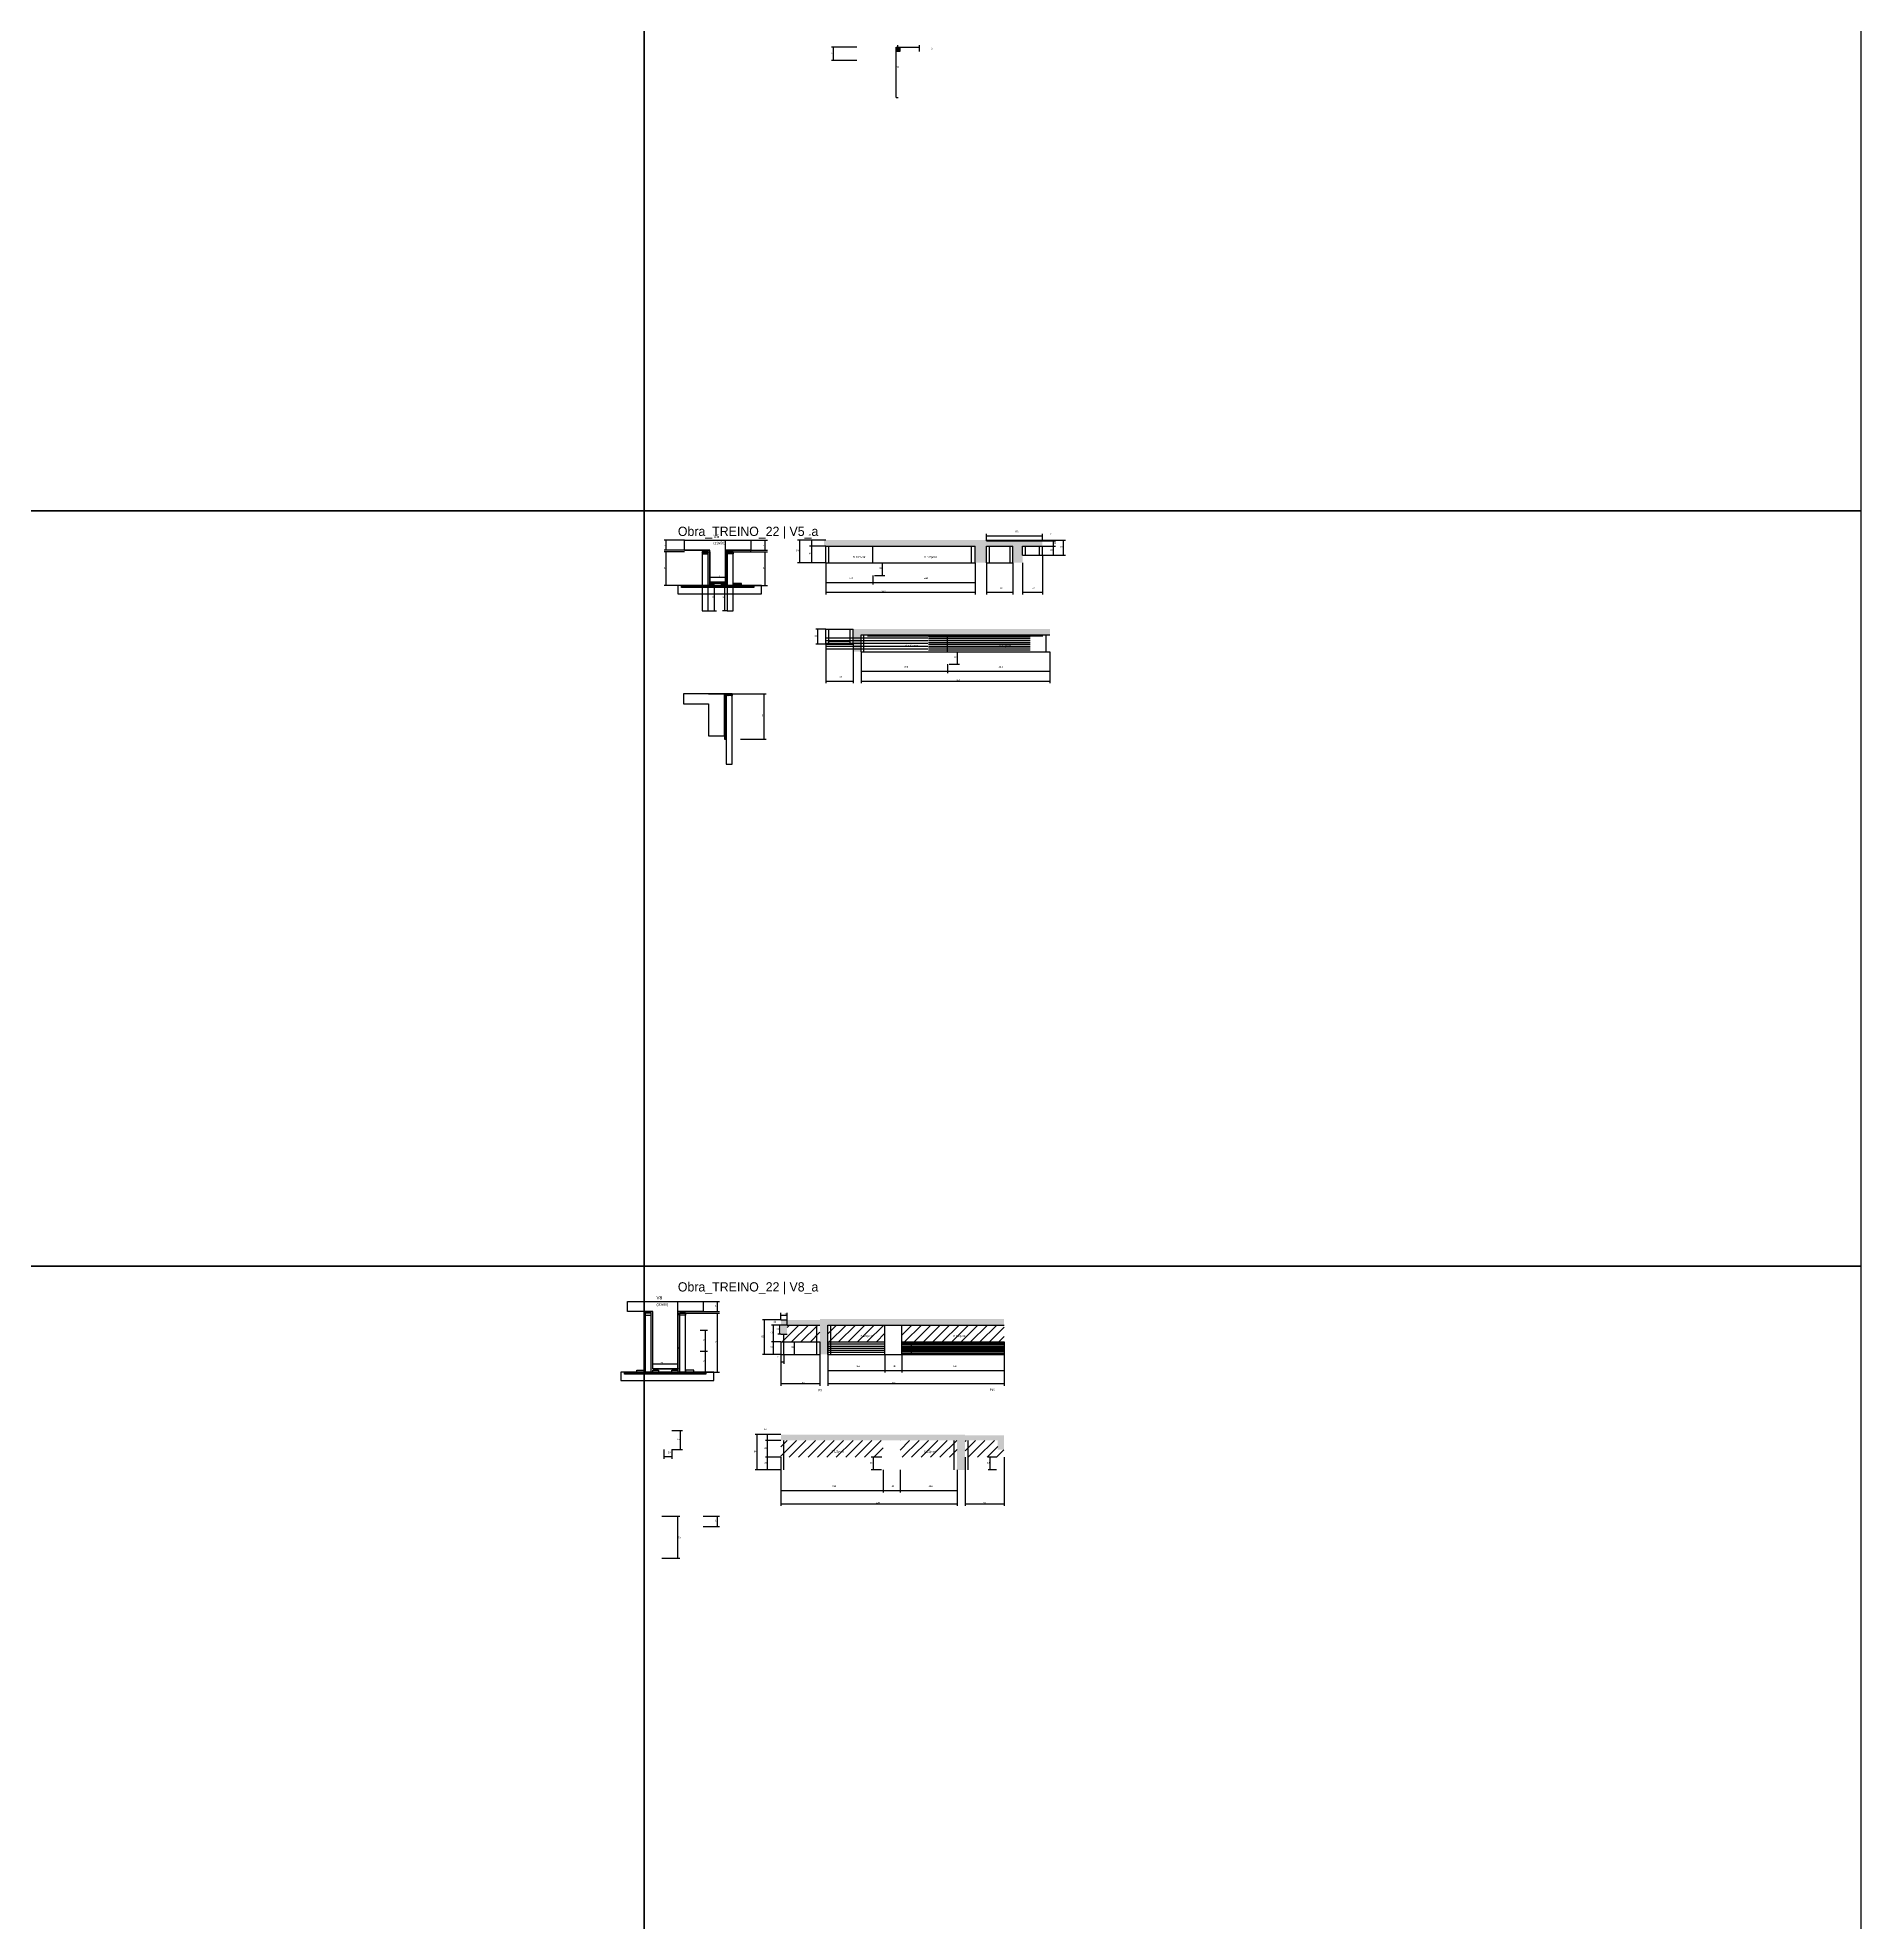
# Model space of a CAD drawing. Header units: metres. Extents: x -41 to 34840, y -36000 to 1848.
# Drawn here: x 30455 to 34800, y -26763 to -22273 of the extents above; entities that cross this region are included whole.
import ezdxf

# ---------------------------------------------------------------- set-up
doc = ezdxf.new("R2010")
doc.units = ezdxf.units.M
for name, color, linetype in [('barrote', 126, 'Continuous'), ('CELL_BORDER', 8, 'Continuous'), ('CONCRETO', 251, 'Continuous'), ('COTA', 4, 'Continuous'), ('Cota Seção (2x)', 4, 'Continuous'), ('Hachura', 253, 'Continuous'), ('LABEL_ID', 3, 'Continuous'), ('Madeira', 126, 'Continuous'), ('NOMENCLATURA', 7, 'Continuous'), ('Painéis', 200, 'Continuous'), ('SARR_2.2x7', 40, 'Continuous'), ('SCO-___-LAJ', 4, 'Continuous'), ('Texto Seção', 7, 'Continuous')]:
    doc.layers.add(name, color=color, linetype=linetype)

msp = doc.modelspace()

# ---------------------------------------------------------------- hatches: boundary and pattern name
at = {"layer": 'COTA'}
h = msp.add_hatch(dxfattribs=at)
h.set_pattern_fill('AR-CONC', scale=0.03)
h.paths.add_polyline_path([(32328.5, -23470), (32328.5, -23484), (32688.5, -23484), (32688.5, -23524), (32715.5, -23524), (32715.5, -23484), (32778.5, -23484), (32778.5, -23524), (32801.5, -23524), (32801.5, -23484), (32848.5, -23484), (32848.5, -23472), (32715.5, -23472), (32715.5, -23470)])
h = msp.add_hatch(dxfattribs=at)
h.set_pattern_fill('AR-CONC', scale=0.03)
h.paths.add_polyline_path([(32416.5, -23695.8), (32866.5, -23695.8), (32866.5, -23681.8), (32397.5, -23681.8), (32397.5, -23717.8), (32397.5, -23735.8), (32416.5, -23735.8)])
h = msp.add_hatch(dxfattribs=at)
h.set_pattern_fill('AR-CONC', scale=0.03)
h.paths.add_polyline_path([(32337.4, -25339.9), (32757.4, -25339.9), (32757.4, -25325.9), (32318.4, -25325.9), (32318.4, -25327.9), (32225.4, -25327.9), (32225.4, -25361.9), (32240.4, -25361.9), (32240.4, -25339.9), (32318.4, -25339.9), (32318.4, -25409.9), (32337.4, -25409.9)])
h = msp.add_hatch(dxfattribs=at)
h.set_pattern_fill('AR-CONC', scale=0.03)
h.paths.add_polyline_path([(32664.4, -25615), (32742.4, -25615), (32742.4, -25637), (32757.4, -25637), (32757.4, -25603), (32664.4, -25603), (32664.4, -25601), (32225.4, -25601), (32225.4, -25615), (32645.4, -25615), (32645.4, -25685), (32664.4, -25685)])
at = {"layer": 'Hachura'}
h = msp.add_hatch(color=8, dxfattribs=at)
h.dxf.hatch_style = 1
h.paths.add_polyline_path([(32500.3, -22295.5), (32504.3, -22295.5), (32504.3, -22295.5), (32504.3, -22305.5), (32504.3, -22305.5), (32500.3, -22305.5), (32500.3, -22305.5), (32500.3, -22295.5)])
h = msp.add_hatch(dxfattribs=at)
h.set_pattern_fill('ANSI31', scale=0.5)
h.paths.add_polyline_path([(32504.3, -22295.5), (32508.7, -22295.5), (32508.7, -22295.5), (32508.7, -22305.5), (32508.7, -22305.5), (32504.3, -22305.5), (32504.3, -22305.5), (32504.3, -22295.5)])
h = msp.add_hatch(dxfattribs=at)
h.set_pattern_fill('ANSI31', scale=0.5)
h.paths.add_polyline_path([(32037.8, -23498), (32037.8, -23502.4), (32037.8, -23502.4), (32051.8, -23502.4), (32051.8, -23502.4), (32051.8, -23498), (32051.8, -23498), (32037.8, -23498)])
h = msp.add_hatch(color=8, dxfattribs=at)
h.dxf.hatch_style = 1
h.paths.add_polyline_path([(32051.8, -23498), (32055.8, -23498), (32055.8, -23498), (32055.8, -23578), (32055.8, -23578), (32051.8, -23578), (32051.8, -23578), (32051.8, -23498)])
h = msp.add_hatch(color=8, dxfattribs=at)
h.dxf.hatch_style = 1
h.paths.add_polyline_path([(32153.8, -23498), (32153.8, -23494), (32153.8, -23494), (32093.8, -23494), (32093.8, -23494), (32093.8, -23498), (32093.8, -23498), (32153.8, -23498)])
h = msp.add_hatch(color=8, dxfattribs=at)
h.dxf.hatch_style = 1
h.paths.add_polyline_path([(32097.8, -23498), (32093.8, -23498), (32093.8, -23498), (32093.8, -23578), (32093.8, -23578), (32097.8, -23578), (32097.8, -23578), (32097.8, -23498)])
h = msp.add_hatch(dxfattribs=at)
h.set_pattern_fill('ANSI31', scale=0.5)
h.paths.add_polyline_path([(32111.8, -23498), (32111.8, -23502.4), (32111.8, -23502.4), (32097.8, -23502.4), (32097.8, -23502.4), (32097.8, -23498), (32097.8, -23498), (32111.8, -23498)])
h = msp.add_hatch(color=8, dxfattribs=at)
h.dxf.hatch_style = 1
h.paths.add_polyline_path([(32055.8, -23573.6), (32055.8, -23570), (32055.8, -23570), (32093.8, -23570), (32093.8, -23570), (32093.8, -23573.6), (32093.8, -23573.6), (32055.8, -23573.6)])
h = msp.add_hatch(dxfattribs=at)
h.set_pattern_fill('ANSI31', scale=0.5)
h.paths.add_polyline_path([(32055.8, -23578), (32055.8, -23573.6), (32055.8, -23573.6), (32065.8, -23573.6), (32065.8, -23573.6), (32065.8, -23578), (32065.8, -23578), (32055.8, -23578)])
h = msp.add_hatch(dxfattribs=at)
h.set_pattern_fill('ANSI31', scale=0.5)
h.paths.add_polyline_path([(32083.8, -23578), (32083.8, -23573.6), (32083.8, -23573.6), (32093.8, -23573.6), (32093.8, -23573.6), (32093.8, -23578), (32093.8, -23578), (32083.8, -23578)])
h = msp.add_hatch(dxfattribs=at)
h.set_pattern_fill('ANSI31', scale=0.5)
h.paths.add_polyline_path([(32131.8, -23578), (32131.8, -23573.6), (32131.8, -23573.6), (32111.8, -23573.6), (32111.8, -23573.6), (32111.8, -23578), (32111.8, -23578), (32131.8, -23578)])
h = msp.add_hatch(color=8, dxfattribs=at)
h.dxf.hatch_style = 1
h.paths.add_polyline_path([(32095.1, -23836), (32091.1, -23836), (32091.1, -23836), (32091.1, -23944), (32091.1, -23944), (32095.1, -23944), (32095.1, -23944), (32095.1, -23836)])
h = msp.add_hatch(dxfattribs=at)
h.set_pattern_fill('ANSI31', scale=0.5)
h.paths.add_polyline_path([(32109.1, -23836), (32109.1, -23840.4), (32109.1, -23840.4), (32095.1, -23840.4), (32095.1, -23840.4), (32095.1, -23836), (32095.1, -23836), (32109.1, -23836)])
h = msp.add_hatch(dxfattribs=at)
h.set_pattern_fill('ANSI31', scale=5)
h.paths.add_polyline_path([(32318.4, -25379.9), (32318.4, -25339.9), (32240.4, -25339.9), (32240.4, -25361.9), (32225.4, -25361.9), (32225.4, -25379.9)])
h = msp.add_hatch(dxfattribs=at)
h.set_pattern_fill('ANSI31', scale=5)
h.paths.add_polyline_path([(32473.4, -25379.9), (32473.4, -25339.9), (32337.4, -25339.9), (32337.4, -25379.9)])
h = msp.add_hatch(dxfattribs=at)
h.set_pattern_fill('ANSI31', scale=5)
h.paths.add_polyline_path([(32757.4, -25379.9), (32757.4, -25339.9), (32513.4, -25339.9), (32513.4, -25379.9)])
h = msp.add_hatch(dxfattribs=at)
h.set_pattern_fill('ANSI31', scale=5)
h.paths.add_polyline_path([(32225.4, -25615), (32225.4, -25655), (32469.4, -25655), (32469.4, -25615)])
h = msp.add_hatch(dxfattribs=at)
h.set_pattern_fill('ANSI31', scale=5)
h.paths.add_polyline_path([(32509.4, -25615), (32509.4, -25655), (32645.4, -25655), (32645.4, -25615)])
h = msp.add_hatch(dxfattribs=at)
h.set_pattern_fill('ANSI31', scale=5)
h.paths.add_polyline_path([(32757.4, -25655), (32757.4, -25637), (32742.4, -25637), (32742.4, -25615), (32664.4, -25615), (32664.4, -25655)])

# ---------------------------------------------------------------- linework, layer by layer
at = {"layer": 'barrote'}
msp.add_lwpolyline([(31980, -23598), (32179.6, -23598), (32179.6, -23578), (31980, -23578)], close=True, dxfattribs=at)
at = {"layer": 'CELL_BORDER'}
for points in [[(29000, -23400), (31900, -23400), (31900, -21600), (29000, -21600)], [(31900, -23400), (34800, -23400), (34800, -21600), (31900, -21600)], [(29000, -25200), (31900, -25200), (31900, -23400), (29000, -23400)], [(31900, -25200), (34800, -25200), (34800, -23400), (31900, -23400)], [(29000, -27000), (31900, -27000), (31900, -25200), (29000, -25200)], [(31900, -27000), (34800, -27000), (34800, -25200), (31900, -25200)]]:
    msp.add_lwpolyline(points, close=True, dxfattribs=at)
at = {"layer": 'CONCRETO'}
for points in [[(32093.8, -23494), (32093.8, -23504), (32093.8, -23570), (32055.8, -23570), (32055.8, -23494), (31995.8, -23494), (31995.8, -23470), (32093.8, -23470), (32153.8, -23470), (32153.8, -23494)], [(32091.1, -23856), (32091.1, -23836), (31993.1, -23836), (31993.1, -23860), (32053.1, -23860), (32053.1, -23936), (32091.1, -23936), (32091.1, -23856)], [(31980, -25308), (31980, -25318), (31980, -25444), (31920, -25444), (31920, -25308), (31860, -25308), (31860, -25284), (31980, -25284), (32040, -25284), (32040, -25308)]]:
    msp.add_lwpolyline(points, close=True, dxfattribs=at)
at = {"layer": 'COTA'}
for p, q in [((32406.7, -22295.5), (32346, -22295.5)), ((32351, -22327.5), (32351, -22295.5)), ((32504.3, -22295.5), (32504.3, -22290.5)), ((32504.3, -22295.5), (32555.9, -22295.5)), ((32555.9, -22305.5), (32555.9, -22290.5)), ((32406.7, -22327.5), (32346, -22327.5)), ((31995.8, -23470), (31947.5, -23470)), ((31952.5, -23494), (31952.5, -23470)), ((32153.8, -23470), (32193.3, -23470)), ((32188.3, -23494), (32188.3, -23470)), ((32332.5, -23470), (32265.3, -23470)), ((32270.3, -23524), (32270.3, -23470)), ((32332.5, -23470), (32294, -23470)), ((32299, -23484), (32299, -23470)), ((32715.5, -23470), (32715.5, -23454.8)), ((32715.5, -23459.8), (32848.5, -23459.8)), ((32848.5, -23470), (32848.5, -23454.8)), ((32848.5, -23470), (32880, -23470)), ((32848.5, -23470), (32903.8, -23470)), ((32848.5, -23472), (32880, -23472)), ((32848.5, -23472), (32880, -23472)), ((32875, -23472), (32875, -23470)), ((32875, -23484), (32875, -23472)), ((32898.8, -23506), (32898.8, -23470)), ((31995.8, -23494), (31947.5, -23494)), ((31995.8, -23498), (31947.5, -23498)), ((31952.5, -23578), (31952.5, -23498)), ((32111.8, -23498), (32193.3, -23498)), ((32153.8, -23494), (32193.3, -23494)), ((32188.3, -23578), (32188.3, -23498)), ((32332.5, -23524), (32265.3, -23524)), ((32332.5, -23484), (32294, -23484)), ((32332.5, -23484), (32294, -23484)), ((32332.5, -23524), (32294, -23524)), ((32299, -23524), (32299, -23484)), ((32332.5, -23524), (32332.5, -23575.5)), ((32332.5, -23524), (32332.5, -23599.2)), ((32448, -23524), (32473, -23524)), ((32468, -23554), (32468, -23524)), ((32688.5, -23524), (32688.5, -23575.5)), ((32688.5, -23524), (32688.5, -23599.2)), ((32715.5, -23524), (32715.5, -23599.2)), ((32778.5, -23524), (32778.5, -23599.2)), ((32801.5, -23524), (32801.5, -23599.2)), ((32848.5, -23484), (32880, -23484)), ((32848.5, -23484), (32880, -23484)), ((32848.5, -23506), (32848.5, -23599.2)), ((32848.5, -23506), (32880, -23506)), ((32848.5, -23506), (32903.8, -23506)), ((32875, -23506), (32875, -23484)), ((32332.5, -23570.5), (32444.5, -23570.5)), ((32444.5, -23554), (32444.5, -23575.5)), ((32444.5, -23554), (32444.5, -23575.5)), ((32444.5, -23570.5), (32688.5, -23570.5)), ((32448.8, -23554), (32473, -23554)), ((32017.8, -23578), (31947.5, -23578)), ((32051.8, -23578), (32072.2, -23578)), ((32067.2, -23638), (32067.2, -23578)), ((32097.8, -23578), (32086.7, -23578)), ((32091.7, -23638), (32091.7, -23578)), ((32131.8, -23578), (32193.3, -23578)), ((32332.5, -23594.2), (32688.5, -23594.2)), ((32715.5, -23594.2), (32778.5, -23594.2)), ((32801.5, -23594.2), (32848.5, -23594.2)), ((32051.8, -23638), (32072.2, -23638)), ((32097.8, -23638), (32086.7, -23638)), ((32332.5, -23681.8), (32308.8, -23681.8)), ((32313.8, -23717.8), (32313.8, -23681.8)), ((32332.5, -23717.8), (32308.8, -23717.8)), ((32332.5, -23717.8), (32332.5, -23811)), ((32397.5, -23717.8), (32397.5, -23811)), ((32416.5, -23735.8), (32416.5, -23787.2)), ((32416.5, -23735.8), (32416.5, -23811)), ((32626, -23735.8), (32651, -23735.8)), ((32646, -23765.8), (32646, -23735.8)), ((32866.5, -23735.8), (32866.5, -23787.2)), ((32866.5, -23735.8), (32866.5, -23811)), ((32416.5, -23782.2), (32622.5, -23782.2)), ((32622.5, -23765.8), (32622.5, -23787.2)), ((32622.5, -23765.8), (32622.5, -23787.2)), ((32622.5, -23782.2), (32866.5, -23782.2)), ((32626.8, -23765.8), (32651, -23765.8)), ((32109.1, -23836), (32190.5, -23836)), ((32185.5, -23944), (32185.5, -23836)), ((32332.5, -23806), (32397.5, -23806)), ((32416.5, -23806), (32866.5, -23806)), ((32129.1, -23944), (32190.5, -23944)), ((31998, -25312), (32079.5, -25312)), ((32040, -25284), (32079.5, -25284)), ((32040, -25308), (32079.5, -25308)), ((32074.5, -25308), (32074.5, -25284)), ((32074.5, -25452), (32074.5, -25312)), ((32225.4, -25327.9), (32225.4, -25311.2)), ((32225.4, -25316.2), (32240.4, -25316.2)), ((32225.4, -25327.9), (32225.4, -25322.9)), ((32240.4, -25339.9), (32240.4, -25311.2)), ((32240.4, -25339.9), (32240.4, -25322.9)), ((32033, -25352.1), (32050.6, -25352.1)), ((32045.6, -25402), (32045.6, -25352.1)), ((32225.4, -25327.9), (32181.8, -25327.9)), ((32186.8, -25409.9), (32186.8, -25327.9)), ((32240.4, -25339.9), (32203, -25339.9)), ((32208, -25379.9), (32208, -25339.9)), ((32240.4, -25339.9), (32218.2, -25339.9)), ((32225.4, -25361.9), (32218.2, -25361.9)), ((32223.2, -25361.9), (32223.2, -25339.9)), ((32225.4, -25327.9), (32240.4, -25327.9)), ((32033, -25402), (32050.6, -25402)), ((32033, -25402.1), (32050.6, -25402.1)), ((32045.6, -25452), (32045.6, -25402.1)), ((32225.4, -25409.9), (32181.8, -25409.9)), ((32225.3, -25379.9), (32203, -25379.9)), ((32225.3, -25379.9), (32203, -25379.9)), ((32225.4, -25409.9), (32203, -25409.9)), ((32208, -25409.9), (32208, -25379.9)), ((32225.4, -25379.9), (32225.4, -25484.5)), ((32225.4, -25409.9), (32225.4, -25432.4)), ((32232.4, -25409.9), (32232.4, -25432.4)), ((32243.9, -25379.9), (32263.3, -25379.9)), ((32243.9, -25409.9), (32263.3, -25409.9)), ((32258.3, -25409.9), (32258.3, -25379.9)), ((32318.4, -25379.9), (32318.4, -25484.5)), ((32337.4, -25379.9), (32337.4, -25484.5)), ((32337.4, -25379.9), (32337.4, -25452.9)), ((32473.4, -25409.9), (32473.4, -25452.9)), ((32473.4, -25409.9), (32473.4, -25452.9)), ((32513.4, -25409.9), (32513.4, -25452.9)), ((32513.4, -25409.9), (32513.4, -25452.9)), ((32516.9, -25379.9), (32541.8, -25379.9)), ((32517.6, -25409.9), (32541.8, -25409.9)), ((32536.8, -25409.9), (32536.8, -25379.9)), ((32757.4, -25379.9), (32757.4, -25484.5)), ((32757.4, -25409.9), (32757.4, -25452.9)), ((32018, -25452), (32079.5, -25452)), ((32033, -25452), (32050.6, -25452)), ((32225.4, -25427.4), (32232.4, -25427.4)), ((32337.4, -25447.9), (32473.4, -25447.9)), ((32473.4, -25447.9), (32513.4, -25447.9)), ((32513.4, -25447.9), (32757.4, -25447.9)), ((32225.4, -25479.5), (32318.4, -25479.5)), ((32337.4, -25479.5), (32757.4, -25479.5)), ((31965.6, -25591.2), (31991.4, -25591.2)), ((31986.4, -25636.2), (31986.4, -25591.2)), ((31946.6, -25636.2), (31946.6, -25658.3)), ((31965.6, -25636.2), (31991.4, -25636.2)), ((31965.6, -25636.2), (31965.6, -25658.3)), ((32225.4, -25601), (32164, -25601)), ((32169, -25685), (32169, -25601)), ((32225.4, -25601), (32188.8, -25601)), ((32225.4, -25615), (32188.8, -25615)), ((32225.4, -25615), (32188.8, -25615)), ((32193.8, -25615), (32193.8, -25601)), ((32193.8, -25655), (32193.8, -25615)), ((31946.6, -25653.3), (31965.6, -25653.3)), ((32225.4, -25655), (32188.8, -25655)), ((32225.4, -25655), (32188.8, -25655)), ((32193.8, -25685), (32193.8, -25655)), ((32225.4, -25655), (32225.4, -25770.6)), ((32465.9, -25655), (32440.9, -25655)), ((32445.9, -25685), (32445.9, -25655)), ((32664.4, -25655), (32664.4, -25770.6)), ((32738.9, -25655), (32719.4, -25655)), ((32724.4, -25685), (32724.4, -25655)), ((32757.4, -25655), (32757.4, -25770.6)), ((32225.4, -25685), (32164, -25685)), ((32225.4, -25685), (32188.8, -25685)), ((32225.4, -25685), (32225.4, -25739)), ((32465.2, -25685), (32440.9, -25685)), ((32469.4, -25685), (32469.4, -25739)), ((32469.4, -25685), (32469.4, -25739)), ((32509.4, -25685), (32509.4, -25739)), ((32509.4, -25685), (32509.4, -25739)), ((32645.4, -25685), (32645.4, -25770.6)), ((32645.4, -25685), (32645.4, -25739)), ((32738.9, -25685), (32719.4, -25685)), ((32225.4, -25734), (32469.4, -25734)), ((32225.4, -25765.6), (32645.4, -25765.6)), ((32469.4, -25734), (32509.4, -25734)), ((32509.4, -25734), (32645.4, -25734)), ((32664.4, -25765.6), (32757.4, -25765.6)), ((32040, -25795.6), (32079.5, -25795.6)), ((32074.5, -25819.6), (32074.5, -25795.6)), ((32040, -25819.6), (32079.5, -25819.6))]:
    msp.add_line(p, q, dxfattribs=at)
at = {"layer": 'Cota Seção (2x)'}
for p, q in [((32500.3, -22415.5), (32500.3, -22295.5)), ((32500.3, -22295.5), (32505.3, -22295.5)), ((32500.3, -22415.5), (32505.3, -22415.5)), ((32055.8, -23470), (32098.8, -23470)), ((32093.8, -23570), (32093.8, -23470)), ((32055.8, -23570), (32055.8, -23553.2)), ((32055.8, -23558.2), (32093.8, -23558.2)), ((32055.8, -23570), (32098.8, -23570)), ((32093.8, -23570), (32093.8, -23553.2)), ((32053.1, -23836), (32096.1, -23836)), ((32091.1, -23936), (32091.1, -23836)), ((32053.1, -23936), (32096.1, -23936)), ((31920, -25284), (31985, -25284)), ((31980, -25444), (31980, -25284)), ((31920, -25444), (31920, -25427.2)), ((31920, -25432.2), (31980, -25432.2)), ((31920, -25444), (31985, -25444)), ((31980, -25444), (31980, -25427.2)), ((31942, -25795.6), (31985, -25795.6)), ((31980, -25895.6), (31980, -25795.6)), ((31942, -25895.6), (31985, -25895.6))]:
    msp.add_line(p, q, dxfattribs=at)
at = {"layer": 'Madeira'}
for points in [[(32504.3, -22295.5), (32508.7, -22295.5), (32508.7, -22305.5), (32504.3, -22305.5)], [(32037.8, -23498), (32037.8, -23502.4), (32051.8, -23502.4), (32051.8, -23498)], [(32037.8, -23638), (32051.8, -23638), (32051.8, -23498), (32037.8, -23498)], [(32111.8, -23498), (32111.8, -23502.4), (32097.8, -23502.4), (32097.8, -23498)], [(32111.8, -23498), (32097.8, -23498), (32097.8, -23638), (32111.8, -23638)], [(31980, -23598), (32179.6, -23598), (32179.6, -23578), (31980, -23578)], [(32055.8, -23578), (32055.8, -23573.6), (32065.8, -23573.6), (32065.8, -23578)], [(32083.8, -23578), (32083.8, -23573.6), (32093.8, -23573.6), (32093.8, -23578)], [(32131.8, -23578), (32131.8, -23573.6), (32111.8, -23573.6), (32111.8, -23578)], [(32109.1, -23836), (32109.1, -23840.4), (32095.1, -23840.4), (32095.1, -23836)], [(32109.1, -23836), (32095.1, -23836), (32095.1, -24004), (32109.1, -24004)], [(31902, -25312), (31902, -25316.4), (31916, -25316.4), (31916, -25312)], [(31902, -25452), (31916, -25452), (31916, -25312), (31902, -25312)], [(31998, -25312), (31998, -25316.4), (31984, -25316.4), (31984, -25312)], [(31998, -25312), (31984, -25312), (31984, -25452), (31998, -25452)], [(31844.2, -25472), (32065.8, -25472), (32065.8, -25452), (31844.2, -25452)], [(31882, -25452), (31882, -25447.6), (31902, -25447.6), (31902, -25452)], [(31920, -25452), (31920, -25447.6), (31934, -25447.6), (31934, -25452)], [(31966, -25452), (31966, -25447.6), (31980, -25447.6), (31980, -25452)], [(32018, -25452), (32018, -25447.6), (31998, -25447.6), (31998, -25452)]]:
    msp.add_lwpolyline(points, close=True, dxfattribs=at)
at = {"layer": 'Painéis'}
for p, q in [((32715.5, -23470), (32848.5, -23470)), ((32715.5, -23472), (32848.5, -23472)), ((31995.8, -23494), (32055.8, -23494)), ((32093.8, -23494), (32153.8, -23494)), ((32332.5, -23484), (32688.5, -23484)), ((32332.5, -23524), (32332.5, -23484)), ((32332.5, -23524), (32688.5, -23524)), ((32444.5, -23524), (32444.5, -23484)), ((32688.5, -23524), (32688.5, -23484)), ((32715.5, -23484), (32778.5, -23484)), ((32715.5, -23524), (32715.5, -23484)), ((32715.5, -23524), (32778.5, -23524)), ((32778.5, -23524), (32778.5, -23484)), ((32801.5, -23484), (32848.5, -23484)), ((32801.5, -23506), (32801.5, -23484)), ((32801.5, -23506), (32848.5, -23506)), ((32848.5, -23506), (32848.5, -23484)), ((32055.8, -23570), (32093.8, -23570)), ((32332.5, -23681.8), (32397.5, -23681.8)), ((32332.5, -23717.8), (32332.5, -23681.8)), ((32397.5, -23717.8), (32397.5, -23681.8)), ((32416.5, -23695.8), (32866.5, -23695.8)), ((32416.5, -23735.8), (32416.5, -23695.8)), ((32622.5, -23735.8), (32622.5, -23695.8)), ((32332.5, -23717.8), (32397.5, -23717.8)), ((32416.5, -23735.8), (32866.5, -23735.8)), ((31900, -25308), (31920, -25308)), ((31980, -25308), (32040, -25308)), ((32225.4, -25361.9), (32240.4, -25361.9)), ((32240.4, -25339.9), (32318.4, -25339.9)), ((32337.4, -25339.9), (32757.4, -25339.9)), ((32337.4, -25409.9), (32337.4, -25339.9)), ((32337.4, -25379.9), (32337.4, -25339.9)), ((32473.4, -25409.9), (32473.4, -25339.9)), ((32513.4, -25409.9), (32513.4, -25339.9)), ((32225.4, -25379.9), (32318.4, -25379.9)), ((32225.4, -25409.9), (32318.4, -25409.9)), ((32337.4, -25379.9), (32473.4, -25379.9)), ((32337.4, -25409.9), (32757.4, -25409.9)), ((32513.4, -25379.9), (32757.4, -25379.9))]:
    msp.add_line(p, q, dxfattribs=at)
for points in [[(32500.3, -22295.5), (32504.3, -22295.5), (32504.3, -22305.5), (32500.3, -22305.5)], [(32715.5, -23470), (32848.5, -23470), (32848.5, -23472), (32715.5, -23472)], [(32051.8, -23498), (32055.8, -23498), (32055.8, -23578), (32051.8, -23578)], [(32153.8, -23498), (32153.8, -23494), (32093.8, -23494), (32093.8, -23498)], [(32097.8, -23498), (32093.8, -23498), (32093.8, -23578), (32097.8, -23578)], [(32055.8, -23573.6), (32055.8, -23570), (32093.8, -23570), (32093.8, -23573.6)], [(32095.1, -23836), (32091.1, -23836), (32091.1, -23944), (32095.1, -23944)]]:
    msp.add_lwpolyline(points, close=True, dxfattribs=at)
at = {"layer": 'SARR_2.2x7'}
for p, q in [((32339.5, -23524), (32339.5, -23484)), ((32679.5, -23524), (32679.5, -23484)), ((32722.5, -23524), (32722.5, -23484)), ((32771.5, -23524), (32771.5, -23484)), ((32808.5, -23506), (32808.5, -23484)), ((32841.5, -23506), (32841.5, -23484)), ((32333.5, -23702.5), (32575.5, -23702.5)), ((32339.5, -23717.8), (32339.5, -23681.8)), ((32390.5, -23717.8), (32390.5, -23681.8)), ((32423.5, -23735.8), (32423.5, -23695.8)), ((32431.5, -23698), (32622.5, -23698)), ((32577.5, -23700.2), (32819.5, -23700.2)), ((32577.5, -23704.7), (32819.5, -23704.7)), ((32622.5, -23698), (32849.5, -23698)), ((32857.5, -23735.8), (32857.5, -23695.8)), ((32333.5, -23709.1), (32575.5, -23709.1)), ((32333.5, -23715.8), (32575.5, -23715.8)), ((32333.5, -23722.5), (32575.5, -23722.5)), ((32333.5, -23729.1), (32575.5, -23729.1)), ((32339.5, -23710.8), (32390.5, -23710.8)), ((32577.5, -23709.1), (32819.5, -23709.1)), ((32577.5, -23713.6), (32819.5, -23713.6)), ((32577.5, -23718), (32819.5, -23718)), ((32577.5, -23722.5), (32819.5, -23722.5)), ((32577.5, -23726.9), (32819.5, -23726.9)), ((32577.5, -23731.4), (32819.5, -23731.4)), ((32232.4, -25379.9), (32232.4, -25361.9)), ((32311.4, -25379.9), (32311.4, -25339.9)), ((32344.4, -25379.9), (32344.4, -25339.9)), ((32232.4, -25409.9), (32232.4, -25379.9)), ((32311.4, -25409.9), (32311.4, -25379.9)), ((32338.4, -25384.9), (32472.4, -25384.9)), ((32338.4, -25389.9), (32472.4, -25389.9)), ((32338.4, -25394.9), (32472.4, -25394.9)), ((32338.4, -25399.9), (32472.4, -25399.9)), ((32338.4, -25404.9), (32472.4, -25404.9)), ((32344.4, -25409.9), (32344.4, -25379.9)), ((32514.4, -25383.2), (32756.4, -25383.2)), ((32514.4, -25386.6), (32756.4, -25386.6)), ((32514.4, -25389.9), (32756.4, -25389.9)), ((32514.4, -25393.2), (32756.4, -25393.2)), ((32514.4, -25396.6), (32756.4, -25396.6)), ((32514.4, -25399.9), (32756.4, -25399.9)), ((32514.4, -25403.2), (32756.4, -25403.2)), ((32514.4, -25406.6), (32756.4, -25406.6)), ((32232.4, -25655), (32232.4, -25615)), ((32638.4, -25655), (32638.4, -25615)), ((32671.4, -25655), (32671.4, -25615)), ((32232.4, -25685), (32232.4, -25655)), ((32638.4, -25685), (32638.4, -25655)), ((32671.4, -25685), (32671.4, -25655))]:
    msp.add_line(p, q, dxfattribs=at)
at = {"layer": 'SCO-___-LAJ'}
for points in [[(31989, -23579.4), (32160.7, -23579.4), (32160.7, -23582.6), (31989, -23582.6)], [(31853.2, -25453.4), (32046.9, -25453.4), (32046.9, -25456.6), (31853.2, -25456.6)]]:
    msp.add_lwpolyline(points, close=True, dxfattribs=at)

# ---------------------------------------------------------------- texts
at = {"layer": 'COTA'}
for s, p in [('16', (32345.5, -22311.5)), ('5', (32583.6, -22300.5)), ('12', (31947, -23482)), ('12', (32182.8, -23482)), ('14', (32291, -23459)), ('133', (32782, -23451.6)), ('2', (32867, -23458)), ('12', (32875, -23478)), ('54', (32262.1, -23497)), ('40', (32292.5, -23504)), ('22', (32867, -23495)), ('36', (32890.5, -23488)), ('40', (31947, -23538)), ('40', (32182.8, -23538)), ('112', (32388.5, -23562.5)), ('30', (32459.8, -23539)), ('244', (32566.5, -23562.4)), ('30', (32061.7, -23608)), ('30', (32086.2, -23608)), ('356', (32465.3, -23594.2)), ('63', (32747, -23586)), ('47', (32825, -23586.1)), ('36', (32305.5, -23699.8)), ('30', (32637.8, -23750.8)), ('65', (32365, -23797.9)), ('206', (32519.5, -23774.1)), ('244', (32744.5, -23774.2)), ('450', (32643.3, -23806)), ('54', (32180, -23890)), ('12', (32069, -25296)), ('15', (32232.9, -25316.2)), ('82', (32178.7, -25368.9)), ('40', (32199.9, -25359.9)), ('12', (32208, -25333.9)), ('22', (32215.2, -25350.9)), ('25', (32040.1, -25377)), ('70', (32069, -25382)), ('30', (32199.8, -25394.9)), ('30', (32250.1, -25394.9)), ('30', (32528.6, -25394.9)), ('25', (32040.1, -25427)), ('7', (32216.5, -25419.3)), ('136', (32405.4, -25439.7)), ('40', (32493.4, -25439.8)), ('244', (32635.4, -25439.8)), ('93', (32275.4, -25479.5)), ('420', (32489.4, -25479.5)), ('14', (32185.7, -25590)), ('45', (31978.3, -25613.7)), ('40', (32185.7, -25635)), ('19', (31956.1, -25645.2)), ('84', (32160.9, -25643)), ('30', (32185.6, -25670)), ('30', (32437.7, -25670)), ('30', (32716.2, -25670)), ('244', (32347.4, -25725.9)), ('40', (32489.4, -25725.9)), ('136', (32577.4, -25725.7)), ('420', (32452.4, -25765.6)), ('93', (32707.4, -25765.6)), ('12', (32069, -25807.6))]:
    msp.add_text(s, height=4, dxfattribs=at).set_placement(p)
at = {"layer": 'Cota Seção (2x)'}
for s, p in [('60', (32500.3, -22345.2)), ('50', (32093.8, -23522.9)), ('19', (32074.8, -23558.2)), ('50', (32091.1, -23874.8)), ('80', (31980, -25396.9)), ('30', (31939, -25432.2)), ('50', (31980, -25848.4))]:
    msp.add_text(s, height=4, dxfattribs=at).set_placement(p)
at = {"layer": 'LABEL_ID'}
for s, p in [('Obra_TREINO_22 | V5_a', (31980, -23460)), ('Obra_TREINO_22 | V8_a', (31980, -25260))]:
    msp.add_text(s, height=22, dxfattribs=at).set_placement(p)
at = {"layer": 'NOMENCLATURA'}
for s, p in [('5 1/2pont', (32397.9, -23512.7)), ('8 1/2pont', (32567.5, -23512.7)), ('8 1/2pont', (32522.6, -23724.4)), ('8 1/2pont', (32745.5, -23724.4)), ('6 1/2pont', (32415.5, -25368.5)), ('8 1/2pont', (32636.3, -25368.5)), ('P9', (32314.7, -25497.5)), ('P10', (32723.2, -25496.7)), ('8 1/2pont', (32346.4, -25643.7)), ('6 1/2pont', (32566.4, -25643.7))]:
    msp.add_text(s, height=5, dxfattribs=at).set_placement(p)
at = {"layer": 'Texto Seção'}
for s, height, p in [('V5', 8, (32064.8, -23465)), ('(19x50)', 6, (32064.8, -23480)), ('V8', 8, (31929, -25279)), ('(30x80)', 6, (31929, -25294))]:
    msp.add_text(s, height=height, dxfattribs=at).set_placement(p)

doc.saveas('drawing.dxf')
